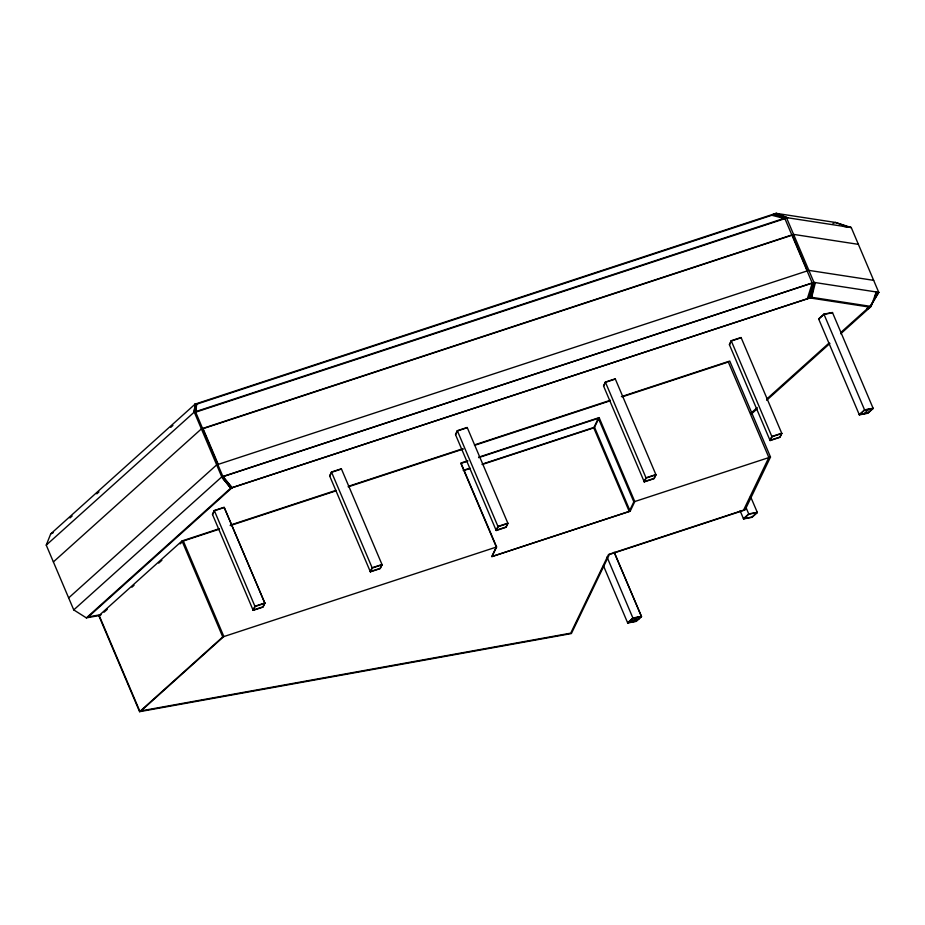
<?xml version="1.0" encoding="UTF-8"?>
<svg xmlns="http://www.w3.org/2000/svg" width="925" height="925" viewBox="0 0 925 925"><rect width="100%" height="100%" fill="white"/><g stroke="black" fill="none" stroke-linecap="round" stroke-linejoin="round"><path stroke-width="1.39" d="M194.169 412.168L195.094 404.121L776.029 213.317L835.448 222.451L851.254 227.55L878.75 292.346L869.835 307.574M195.591 412.238L196.516 404.225L774.537 214.38L783.718 217.861M194.215 412.134L195.175 404.098L197.58 403.994M195.256 404.063L194.262 412.087L221.769 476.872L230.903 488.053M840.883 332.422L869.142 307.031L810.011 297.942L231.978 487.787L222.96 476.699L195.684 412.157L196.678 404.167M787.892 217.814L776.029 213.317L786.447 217.595L813.954 282.379L811.676 297.307L230.741 488.099L86.36 617.877L73.746 609.899L46.25 545.114L50.713 533.887L195.094 404.121M810.011 297.942L813.029 285.975M815.388 282.599L811.676 297.307L871.096 306.441L876.264 291.965M807.294 298.833L812.277 283.096L784.909 218.635L771.82 215.271M808.947 298.197L813.954 282.379L878.75 292.346L868.563 308.707M214.288 510.519L212.438 514.358L253.173 610.338L263.047 607.101L264.897 603.25L224.151 507.27L214.288 510.519L255.023 606.499L253.173 610.338M212.565 514.589L214.403 510.762L224.232 507.536L264.77 603.031L262.931 606.858L253.103 610.084L254.942 606.257L264.77 603.031M331.485 472.028L329.635 475.866L370.382 571.847L380.244 568.609L382.094 564.759L341.36 468.778L331.485 472.028L372.232 568.008L370.382 571.847M329.774 476.097L331.613 472.259L341.429 469.044M457.32 430.692L455.482 434.542L496.216 530.522L506.091 527.273L507.941 523.434L467.194 427.454L457.32 430.692L498.066 526.672L496.216 530.522M455.609 434.762L457.447 430.934L467.264 427.708M467.807 460.766L460.962 463.009L496.609 546.987L491.996 556.607L630.168 511.224L634.793 501.604L599.146 417.626L478.757 457.17M605.366 382.071L603.516 385.91L644.263 481.89L654.137 478.653L655.975 474.803L615.241 378.822L605.366 382.071L646.112 478.052L644.263 481.89M603.655 386.141L605.493 382.314L615.31 379.088M482.145 464.512L593.757 427.859L598.359 418.285L633.833 501.847L629.231 511.421L491.753 556.572L496.343 546.999L460.87 463.437L467.68 461.205M482.341 464.084L594.521 427.246L599.146 417.626M731.212 340.735L729.362 344.586L770.097 440.566L779.972 437.328L781.822 433.478L741.075 337.498L731.212 340.735L771.947 436.716L770.097 440.566M729.49 344.805L731.328 340.978L741.145 337.752M621.38 396.652L729.756 361.062L770.502 457.042L745.087 509.929L609.378 554.503L571.384 633.567L139.583 711.683L98.836 615.703L182.017 540.963L219.422 528.672M866.621 309.297L868.066 306.961M874.576 296.497L876.021 294.162M69.999 517.931L72.15 516M96.801 493.834L98.952 491.915M170.778 427.35L172.929 425.419M46.25 545.114L194.262 412.087L786.447 217.595L851.254 227.55L842.791 226.255M53.384 561.914L201.396 428.888L793.581 234.395L858.377 244.35M68.658 597.908L216.67 464.882L808.855 270.377L873.663 280.344M73.746 609.899L221.769 476.872L813.954 282.379M231.978 487.787L88.314 616.906L101.102 614.593M104.086 612.211L107.3 609.321M131.917 587.19L134.067 585.271M158.695 563.128L161.898 560.249M180.109 543.888L183.312 540.998L219.26 529.192M139.583 711.683L222.752 636.932L496.609 546.987M823.921 314.118L818.625 318.882L859.36 414.863L867.893 413.232L873.188 408.468L832.454 312.488L823.921 314.118L864.655 410.099L859.36 414.863M818.764 319.102L824.025 314.373L832.512 312.754M876.599 294.277L878.75 292.346M750.799 413.359L757.24 407.578M766.883 398.906L829.089 343.013M751.632 413.776L756.997 408.966M766.652 400.282L829.945 343.418M840.675 333.775L871.096 306.441M603.435 565.718L627.705 623.011L633.001 618.247L641.534 616.617L614.188 552.19M740.093 510.716L743.538 518.937L748.834 514.173L757.367 512.543L750.476 496.401M631.972 622.19L637.267 617.438M863.626 414.042L868.922 409.289M641.395 616.397L636.134 621.126L627.636 622.745L632.908 618.016L641.395 616.397L614.373 552.722M641.534 616.617L636.238 621.38L627.705 623.011M757.367 512.543L752.071 517.306L743.538 518.937M50.713 533.887L53.28 532.707M832.939 223.422L835.448 222.451L848.768 227.168M195.684 412.157L784.909 218.635M812.277 283.096L223.052 476.618L232.152 487.729M230.406 525.065L336.029 490.366M348.378 486.319L462.246 448.914M474.594 444.867L610.407 400.259M230.233 525.585L335.891 490.886M348.239 486.828L463.494 448.972M474.479 445.376L610.315 400.756M622.664 396.698L728.322 361.999L768.86 457.493L743.573 510.126L608.546 554.468L570.737 633.151L141.097 710.862L223.85 636.504L183.312 540.998M478.572 457.632L598.359 418.285M463.182 470.374L470.027 468.131M464.442 470.328L469.888 468.536M255.023 606.499L264.897 603.25M372.232 568.008L382.094 564.759M498.066 526.672L507.941 523.434M646.112 478.052L655.975 474.803M771.947 436.716L781.822 433.478M633.833 501.847L770.502 457.042M864.655 410.099L873.188 408.468M630.353 620.629L638.886 618.998M86.36 617.877L100.559 615.31M773.3 214.218L786.447 217.595M807.502 270.933L792.297 235.112L203.072 428.645L218.277 464.454M745.92 507.305L748.834 514.173M594.521 427.246L630.168 511.224M593.757 427.859L629.231 511.421M607.008 557L633.001 618.247M182.017 540.963L222.752 636.932M99.148 615.426L139.895 711.406M372.151 567.765L370.312 571.592L380.129 568.366L381.967 564.539L372.151 567.765M497.985 526.429L496.147 530.256L505.963 527.03L507.802 523.203L497.985 526.429M646.032 477.809L644.193 481.636L654.01 478.41L655.848 474.583L646.032 477.809M771.866 436.484L770.028 440.312L779.844 437.086L781.683 433.258L771.866 436.484M748.741 513.942L743.469 518.682L751.956 517.052L757.228 512.323L748.741 513.942M864.563 409.868L859.29 414.608L867.789 412.989L873.05 408.249L864.563 409.868M230.822 488.076L221.722 476.918L230.741 488.099"/></g></svg>
